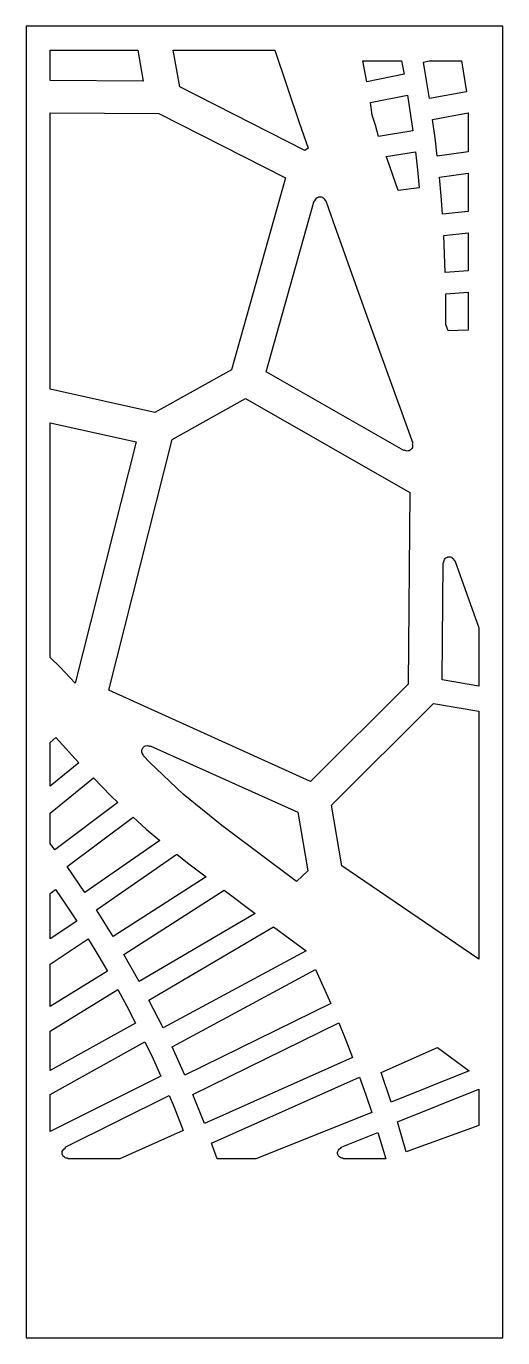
# Model space of a CAD drawing. Extents: x 0 to 400, y 0 to 1100.
import ezdxf

# ---------------------------------------------------------------- set-up
doc = ezdxf.new("R2010")
doc.units = 0
doc.layers.add('CUT', color=1, linetype='CONTINUOUS')
doc.layers.add('OUTLINE', color=7, linetype='CONTINUOUS')

msp = doc.modelspace()

# ---------------------------------------------------------------- linework, layer by layer
at = {"layer": 'CUT'}
for points in [[(93.59, 1080), (98.17, 1053.98), (20, 1054.61), (20, 1080)], [(128.82, 1049.21), (123.42, 1080), (208.81, 1080), (229.13, 1019.39), (236.53, 997.74), (233.8, 995.85)], [(315.06, 1071), (317.09, 1059.8), (285.91, 1053.46), (282.67, 1071)], [(338.25, 1071), (365.32, 1071), (369.61, 1045), (338.54, 1039.3), (336.07, 1054.62), (333.4, 1069.91)], [(290.5, 1025.35), (288.86, 1035.93), (320.03, 1042.3), (324.43, 1012.28), (295.62, 1007.56), (293.3, 1017.16)], [(172.33, 811.83), (108.05, 776.07), (20, 795.6), (20, 1027.43), (111.19, 1026.85), (217.73, 972.91)], [(344.96, 990.94), (343.13, 1006.36), (341.11, 1021.76), (371, 1027.28), (371, 994.69)], [(326.63, 994.66), (328.31, 979.57), (329.78, 964.45), (312.08, 962.25), (302.99, 988.82), (302.17, 990.62)], [(348.18, 957.8), (346.8, 973.28), (371, 976.8), (371, 944.57), (349.37, 942.3)], [(320.64, 743.8), (319.79, 743.74), (318.95, 743.86), (317.5, 744.4), (317.27, 744.37), (316.92, 744.09), (201.41, 810.09), (241.72, 953.43), (241.93, 953.4), (242.34, 953.61), (242.97, 954.97), (243.81, 955.94), (244.51, 956.43), (245.29, 956.78), (246.12, 956.96), (246.99, 956.99), (247.83, 956.85), (248.64, 956.54), (249.36, 956.08), (249.99, 955.5), (250.49, 954.81), (250.98, 953.8), (251.39, 953.62), (251.61, 953.66), (257.41, 936.68), (285.8, 856.93), (324.43, 750.38), (324.25, 750.28), (324.04, 749.88), (324.28, 748.81), (324.29, 747.53), (324.08, 746.7), (323.72, 745.91), (322.92, 744.92), (322.25, 744.4), (321.47, 744.02)], [(350.47, 924.57), (371, 926.74), (371, 894.73), (351.76, 893.46)], [(354.16, 844.53), (352.19, 849.96), (352.13, 875.66), (371, 876.93), (371, 844.99)], [(69.4, 543.16), (122.46, 753.34), (184, 787.69), (322.12, 709.06), (320.55, 548.26), (238.6, 466.66)], [(20, 570.48), (20, 767.28), (92.28, 751.38), (41.12, 549.12), (28.6, 562.32)], [(354.69, 655), (355.99, 654.9), (356.82, 654.61), (357.58, 654.16), (358.5, 653.24), (359.22, 651.97), (359.41, 651.84), (359.85, 651.83), (380, 595.44), (380, 546.56), (349.01, 551.8), (349.97, 650.06), (350.19, 650.1), (350.52, 650.4), (350.79, 651.95), (351.14, 652.75), (351.64, 653.47), (352.27, 654.08), (353.01, 654.54), (353.82, 654.85)], [(380, 525.45), (380, 317.55), (265.04, 395.8), (256.37, 446.65), (341.74, 531.86)], [(20, 499.34), (24.74, 503.49), (44.26, 482.34), (20, 462.74)], [(97.79, 494.74), (98.68, 495.68), (99.42, 496.14), (100.22, 496.45), (101.51, 496.61), (102.36, 496.49), (103.44, 496.17), (103.66, 496.22), (103.97, 496.53), (227.87, 440.76), (236.29, 391.53), (226.77, 382.8), (164.09, 429.59), (131.74, 456.01), (103.73, 482.52), (98.15, 488.36), (98.33, 488.75), (98.3, 488.98), (97.46, 490.22), (97.14, 491.03), (96.99, 491.88), (97.02, 492.75), (97.2, 493.59)], [(70.94, 454.53), (76.87, 448.92), (23.97, 409.36), (20, 414.67), (20, 440.04), (56.5, 469.58)], [(112.26, 417.03), (49.31, 373.52), (34.33, 395.12), (89.84, 436.7), (100.58, 426.58)], [(151.15, 386.49), (72.92, 336.63), (58.99, 358.85), (126.39, 405.53), (135.39, 398.22)], [(42.43, 349.53), (20, 334.48), (20, 372.64), (24.57, 376.01), (33.62, 362.84)], [(81.89, 321.56), (166.11, 375.34), (192.3, 355.9), (94.77, 298.75)], [(114.84, 259.94), (103.04, 283.29), (207.51, 344.64), (234.91, 324.4)], [(20, 277.9), (20, 313.27), (51.87, 334.7), (60.19, 321.1), (68.27, 307.37)], [(249.36, 294.66), (255.65, 280.26), (133.11, 220.27), (122.39, 244.13), (242.87, 308.96)], [(84.47, 278.08), (91.81, 263.96), (20, 224.24), (20, 257.27), (76.9, 292.08)], [(268.2, 249.63), (273.82, 234.96), (149.55, 179.78), (139.92, 204.12), (262.36, 264.22)], [(20, 173.04), (20, 204.11), (99.61, 248.25), (106.43, 233.88), (113.01, 219.39)], [(345.11, 243.32), (371.65, 223.85), (306.31, 197.61), (297.88, 222.45)], [(284.98, 203.77), (289.95, 188.84), (192.77, 150), (160.3, 150), (155.63, 163.34), (279.81, 218.62)], [(30.09, 155.07), (30.3, 156.35), (30.65, 157.15), (31.45, 158.18), (32.73, 159.09), (32.86, 159.53), (32.79, 159.74), (119.98, 203.3), (124.05, 193.5), (131.85, 173.76), (78.54, 150), (35.09, 150), (34.93, 150.41), (34.74, 150.55), (33.62, 150.69), (32.79, 150.94), (32.03, 151.36), (31.36, 151.91), (30.8, 152.59), (30.41, 153.36), (30.16, 154.2)], [(380, 208.58), (380, 178), (319.03, 155.84), (311.58, 181.03)], [(261.29, 155.46), (261.46, 156.31), (262.02, 157.48), (262.91, 158.43), (264.23, 159.22), (264.36, 159.42), (264.35, 159.86), (295.2, 172.23), (301.76, 150), (266.26, 150), (266.1, 150.41), (265.91, 150.55), (264.8, 150.69), (263.97, 150.93), (263.2, 151.35), (262.53, 151.9), (261.77, 152.94), (261.45, 153.74), (261.28, 154.59)]]:
    msp.add_lwpolyline(points, close=True, dxfattribs=at)
at = {"layer": 'OUTLINE'}
msp.add_lwpolyline([(0, 0), (400, 0), (400, 1100), (0, 1100)], close=True, dxfattribs=at)

doc.saveas('drawing.dxf')
